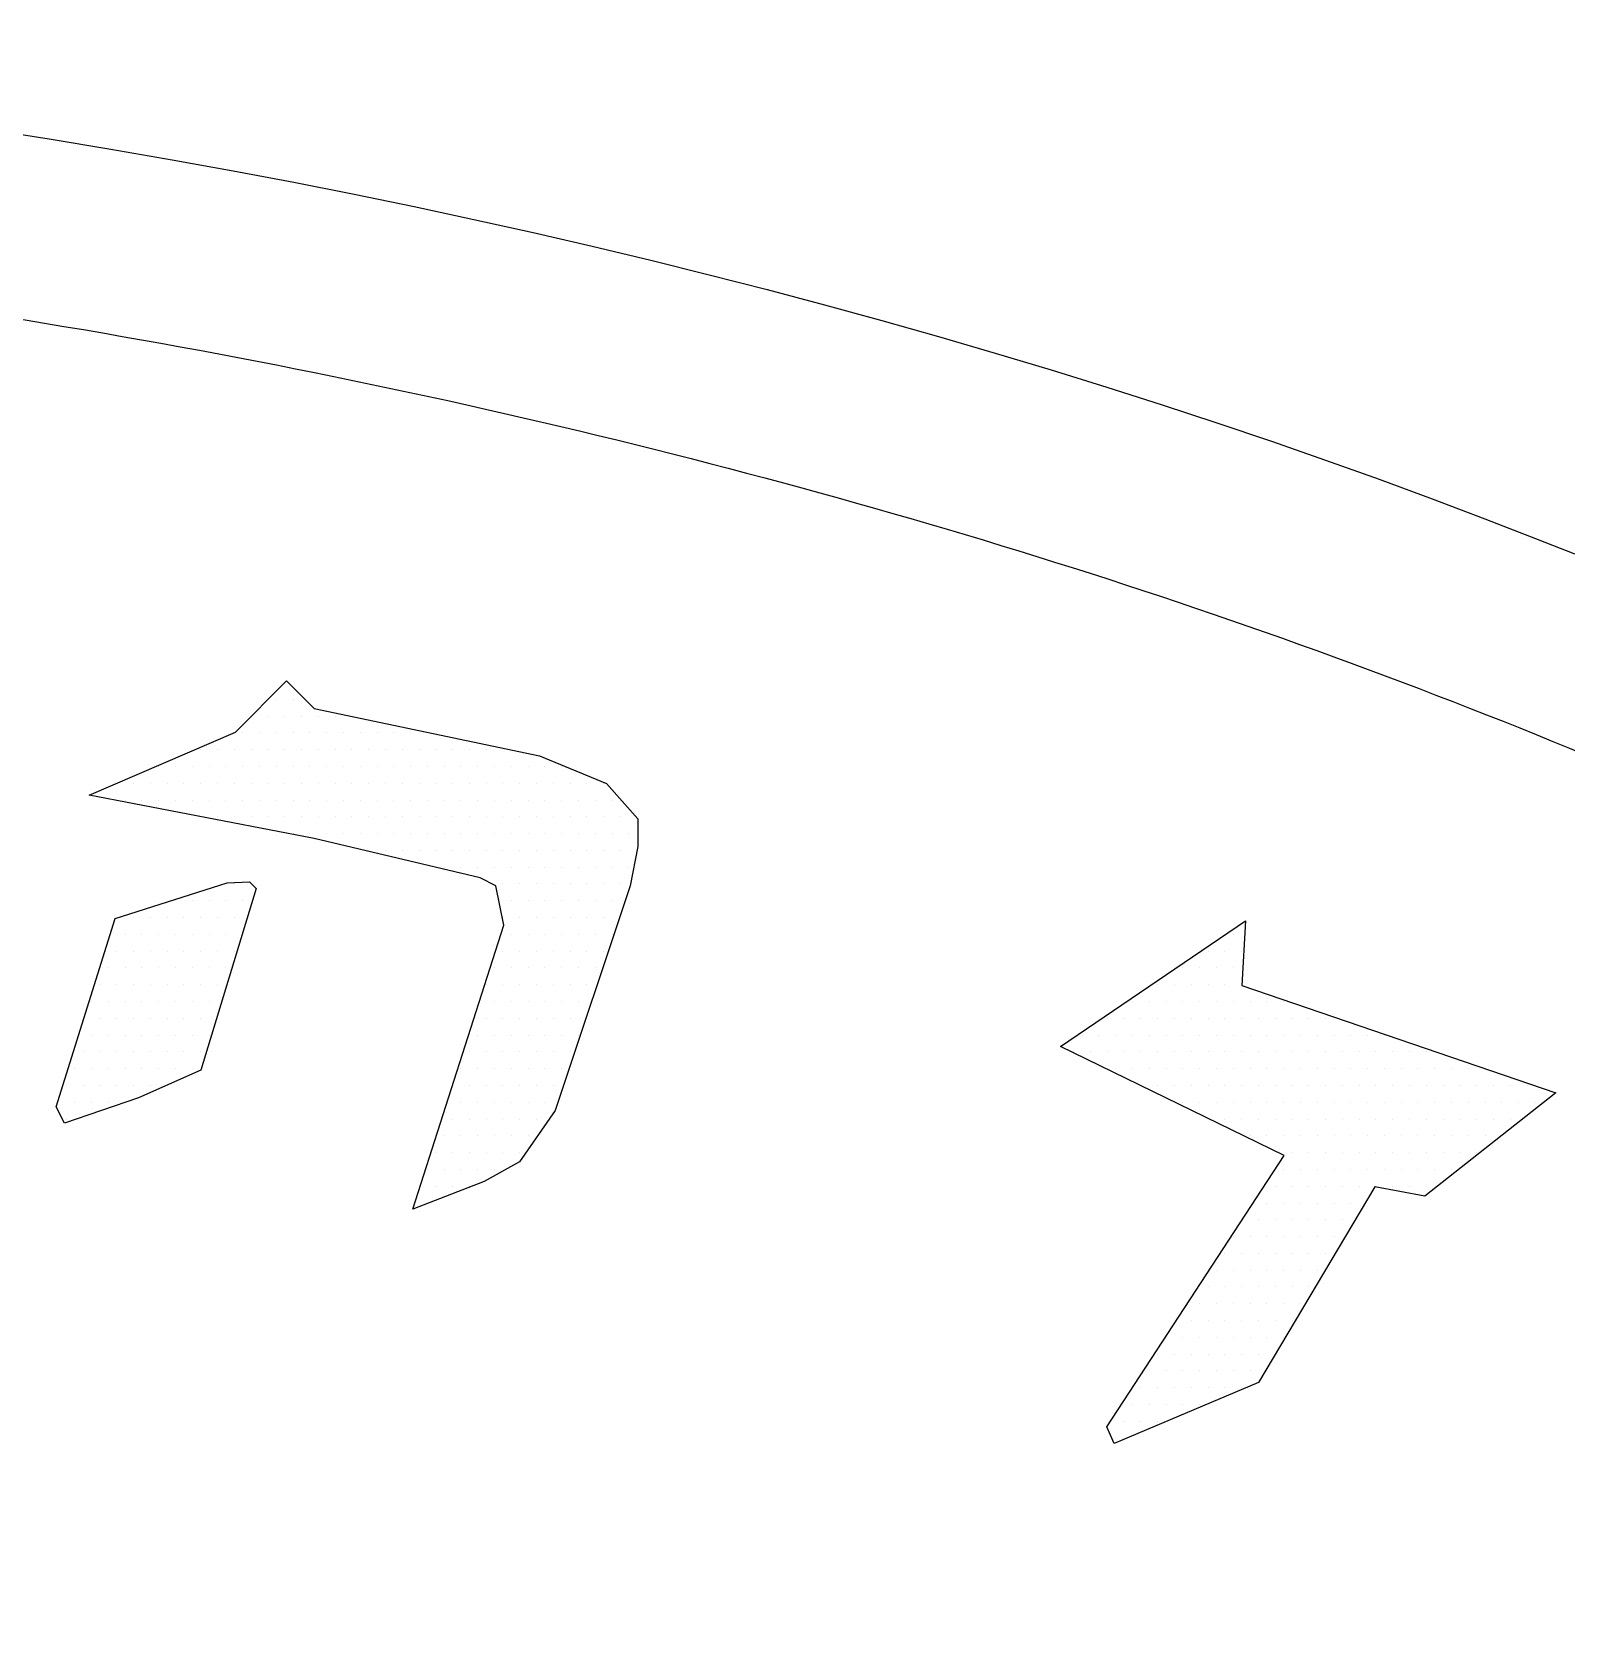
# Model space of a CAD drawing. Extents: x 208781 to 210549, y 749110 to 750610.
# Drawn here: x 209170.12 to 209191.54, y 750524.58 to 750546.76 of the extents above; entities that cross this region are included whole.
import ezdxf

# ---------------------------------------------------------------- set-up
doc = ezdxf.new("R2010")
doc.units = 0
doc.layers.add('_view', color=7, linetype='Continuous')

msp = doc.modelspace()

# ---------------------------------------------------------------- linework, layer by layer
at = {"layer": '_view'}
for p, q in [((209173.536, 750537.445), (209173.536, 750537.445)), ((209173.771, 750537.445), (209173.771, 750537.445)), ((209173.419, 750537.211), (209173.419, 750537.211)), ((209173.654, 750537.211), (209173.654, 750537.211)), ((209173.888, 750537.211), (209173.888, 750537.211)), ((209174.122, 750537.211), (209174.122, 750537.211)), ((209174.357, 750537.211), (209174.357, 750537.211)), ((209173.068, 750536.976), (209173.068, 750536.976)), ((209173.302, 750536.976), (209173.302, 750536.976)), ((209173.536, 750536.976), (209173.536, 750536.976)), ((209173.771, 750536.976), (209173.771, 750536.976)), ((209174.005, 750536.976), (209174.005, 750536.976)), ((209174.24, 750536.976), (209174.24, 750536.976)), ((209174.474, 750536.976), (209174.474, 750536.976)), ((209174.708, 750536.976), (209174.708, 750536.976)), ((209174.943, 750536.976), (209174.943, 750536.976)), ((209175.177, 750536.976), (209175.177, 750536.976)), ((209175.411, 750536.976), (209175.411, 750536.976)), ((209175.646, 750536.976), (209175.646, 750536.976)), ((209172.482, 750536.742), (209172.482, 750536.742)), ((209172.716, 750536.742), (209172.716, 750536.742)), ((209172.95, 750536.742), (209172.95, 750536.742)), ((209173.185, 750536.742), (209173.185, 750536.742)), ((209173.419, 750536.742), (209173.419, 750536.742)), ((209173.654, 750536.742), (209173.654, 750536.742)), ((209173.888, 750536.742), (209173.888, 750536.742)), ((209174.122, 750536.742), (209174.122, 750536.742)), ((209174.357, 750536.742), (209174.357, 750536.742)), ((209174.591, 750536.742), (209174.591, 750536.742)), ((209174.825, 750536.742), (209174.825, 750536.742)), ((209175.06, 750536.742), (209175.06, 750536.742)), ((209175.294, 750536.742), (209175.294, 750536.742)), ((209175.529, 750536.742), (209175.529, 750536.742)), ((209175.763, 750536.742), (209175.763, 750536.742)), ((209175.997, 750536.742), (209175.997, 750536.742)), ((209176.232, 750536.742), (209176.232, 750536.742)), ((209176.466, 750536.742), (209176.466, 750536.742)), ((209176.7, 750536.742), (209176.7, 750536.742)), ((209171.896, 750536.507), (209171.896, 750536.507)), ((209172.13, 750536.507), (209172.13, 750536.507)), ((209172.365, 750536.507), (209172.365, 750536.507)), ((209172.599, 750536.507), (209172.599, 750536.507)), ((209172.833, 750536.507), (209172.833, 750536.507)), ((209173.068, 750536.507), (209173.068, 750536.507)), ((209173.302, 750536.507), (209173.302, 750536.507)), ((209173.536, 750536.507), (209173.536, 750536.507)), ((209173.771, 750536.507), (209173.771, 750536.507)), ((209174.005, 750536.507), (209174.005, 750536.507)), ((209174.24, 750536.507), (209174.24, 750536.507)), ((209174.474, 750536.507), (209174.474, 750536.507)), ((209174.708, 750536.507), (209174.708, 750536.507)), ((209174.943, 750536.507), (209174.943, 750536.507)), ((209175.177, 750536.507), (209175.177, 750536.507)), ((209175.411, 750536.507), (209175.411, 750536.507)), ((209175.646, 750536.507), (209175.646, 750536.507)), ((209175.88, 750536.507), (209175.88, 750536.507)), ((209176.115, 750536.507), (209176.115, 750536.507)), ((209176.349, 750536.507), (209176.349, 750536.507)), ((209176.583, 750536.507), (209176.583, 750536.507)), ((209176.818, 750536.507), (209176.818, 750536.507)), ((209177.052, 750536.507), (209177.052, 750536.507)), ((209177.286, 750536.507), (209177.286, 750536.507)), ((209177.521, 750536.507), (209177.521, 750536.507)), ((209171.31, 750536.273), (209171.31, 750536.273)), ((209171.544, 750536.273), (209171.544, 750536.273)), ((209171.779, 750536.273), (209171.779, 750536.273)), ((209172.013, 750536.273), (209172.013, 750536.273)), ((209172.247, 750536.273), (209172.247, 750536.273)), ((209172.482, 750536.273), (209172.482, 750536.273)), ((209172.716, 750536.273), (209172.716, 750536.273)), ((209172.95, 750536.273), (209172.95, 750536.273)), ((209173.185, 750536.273), (209173.185, 750536.273)), ((209173.419, 750536.273), (209173.419, 750536.273)), ((209173.654, 750536.273), (209173.654, 750536.273)), ((209173.888, 750536.273), (209173.888, 750536.273)), ((209174.122, 750536.273), (209174.122, 750536.273)), ((209174.357, 750536.273), (209174.357, 750536.273)), ((209174.591, 750536.273), (209174.591, 750536.273)), ((209174.825, 750536.273), (209174.825, 750536.273)), ((209175.06, 750536.273), (209175.06, 750536.273)), ((209175.294, 750536.273), (209175.294, 750536.273)), ((209175.529, 750536.273), (209175.529, 750536.273)), ((209175.763, 750536.273), (209175.763, 750536.273)), ((209175.997, 750536.273), (209175.997, 750536.273)), ((209176.232, 750536.273), (209176.232, 750536.273)), ((209176.466, 750536.273), (209176.466, 750536.273)), ((209176.7, 750536.273), (209176.7, 750536.273)), ((209176.935, 750536.273), (209176.935, 750536.273)), ((209177.169, 750536.273), (209177.169, 750536.273)), ((209177.404, 750536.273), (209177.404, 750536.273)), ((209177.638, 750536.273), (209177.638, 750536.273)), ((209177.872, 750536.273), (209177.872, 750536.273)), ((209178.107, 750536.273), (209178.107, 750536.273)), ((209171.427, 750536.039), (209171.427, 750536.039)), ((209171.661, 750536.039), (209171.661, 750536.039)), ((209171.896, 750536.039), (209171.896, 750536.039)), ((209172.13, 750536.039), (209172.13, 750536.039)), ((209172.365, 750536.039), (209172.365, 750536.039)), ((209172.599, 750536.039), (209172.599, 750536.039)), ((209172.833, 750536.039), (209172.833, 750536.039)), ((209173.068, 750536.039), (209173.068, 750536.039)), ((209173.302, 750536.039), (209173.302, 750536.039)), ((209173.536, 750536.039), (209173.536, 750536.039)), ((209173.771, 750536.039), (209173.771, 750536.039)), ((209174.005, 750536.039), (209174.005, 750536.039)), ((209174.24, 750536.039), (209174.24, 750536.039)), ((209174.474, 750536.039), (209174.474, 750536.039)), ((209174.708, 750536.039), (209174.708, 750536.039)), ((209174.943, 750536.039), (209174.943, 750536.039)), ((209175.177, 750536.039), (209175.177, 750536.039)), ((209175.411, 750536.039), (209175.411, 750536.039)), ((209175.646, 750536.039), (209175.646, 750536.039)), ((209175.88, 750536.039), (209175.88, 750536.039)), ((209176.115, 750536.039), (209176.115, 750536.039)), ((209176.349, 750536.039), (209176.349, 750536.039)), ((209176.583, 750536.039), (209176.583, 750536.039)), ((209176.818, 750536.039), (209176.818, 750536.039)), ((209177.052, 750536.039), (209177.052, 750536.039)), ((209177.286, 750536.039), (209177.286, 750536.039)), ((209177.521, 750536.039), (209177.521, 750536.039)), ((209177.755, 750536.039), (209177.755, 750536.039)), ((209177.99, 750536.039), (209177.99, 750536.039)), ((209178.224, 750536.039), (209178.224, 750536.039)), ((209172.716, 750535.804), (209172.716, 750535.804)), ((209172.95, 750535.804), (209172.95, 750535.804)), ((209173.185, 750535.804), (209173.185, 750535.804)), ((209173.419, 750535.804), (209173.419, 750535.804)), ((209173.654, 750535.804), (209173.654, 750535.804)), ((209173.888, 750535.804), (209173.888, 750535.804)), ((209174.122, 750535.804), (209174.122, 750535.804)), ((209174.357, 750535.804), (209174.357, 750535.804)), ((209174.591, 750535.804), (209174.591, 750535.804)), ((209174.825, 750535.804), (209174.825, 750535.804)), ((209175.06, 750535.804), (209175.06, 750535.804)), ((209175.294, 750535.804), (209175.294, 750535.804)), ((209175.529, 750535.804), (209175.529, 750535.804)), ((209175.763, 750535.804), (209175.763, 750535.804)), ((209175.997, 750535.804), (209175.997, 750535.804)), ((209176.232, 750535.804), (209176.232, 750535.804)), ((209176.466, 750535.804), (209176.466, 750535.804)), ((209176.7, 750535.804), (209176.7, 750535.804)), ((209176.935, 750535.804), (209176.935, 750535.804)), ((209177.169, 750535.804), (209177.169, 750535.804)), ((209177.404, 750535.804), (209177.404, 750535.804)), ((209177.638, 750535.804), (209177.638, 750535.804)), ((209177.872, 750535.804), (209177.872, 750535.804)), ((209178.107, 750535.804), (209178.107, 750535.804)), ((209178.341, 750535.804), (209178.341, 750535.804)), ((209173.771, 750535.57), (209173.771, 750535.57)), ((209174.005, 750535.57), (209174.005, 750535.57)), ((209174.24, 750535.57), (209174.24, 750535.57)), ((209174.474, 750535.57), (209174.474, 750535.57)), ((209174.708, 750535.57), (209174.708, 750535.57)), ((209174.943, 750535.57), (209174.943, 750535.57)), ((209175.177, 750535.57), (209175.177, 750535.57)), ((209175.411, 750535.57), (209175.411, 750535.57)), ((209175.646, 750535.57), (209175.646, 750535.57)), ((209175.88, 750535.57), (209175.88, 750535.57)), ((209176.115, 750535.57), (209176.115, 750535.57)), ((209176.349, 750535.57), (209176.349, 750535.57)), ((209176.583, 750535.57), (209176.583, 750535.57)), ((209176.818, 750535.57), (209176.818, 750535.57)), ((209177.052, 750535.57), (209177.052, 750535.57)), ((209177.286, 750535.57), (209177.286, 750535.57)), ((209177.521, 750535.57), (209177.521, 750535.57)), ((209177.755, 750535.57), (209177.755, 750535.57)), ((209177.99, 750535.57), (209177.99, 750535.57)), ((209178.224, 750535.57), (209178.224, 750535.57)), ((209178.458, 750535.57), (209178.458, 750535.57)), ((209174.825, 750535.336), (209174.825, 750535.336)), ((209175.06, 750535.336), (209175.06, 750535.336)), ((209175.294, 750535.336), (209175.294, 750535.336)), ((209175.529, 750535.336), (209175.529, 750535.336)), ((209175.763, 750535.336), (209175.763, 750535.336)), ((209175.997, 750535.336), (209175.997, 750535.336)), ((209176.232, 750535.336), (209176.232, 750535.336)), ((209176.466, 750535.336), (209176.466, 750535.336)), ((209176.7, 750535.336), (209176.7, 750535.336)), ((209176.935, 750535.336), (209176.935, 750535.336)), ((209177.169, 750535.336), (209177.169, 750535.336)), ((209177.404, 750535.336), (209177.404, 750535.336)), ((209177.638, 750535.336), (209177.638, 750535.336)), ((209177.872, 750535.336), (209177.872, 750535.336)), ((209178.107, 750535.336), (209178.107, 750535.336)), ((209178.341, 750535.336), (209178.341, 750535.336)), ((209175.88, 750535.101), (209175.88, 750535.101)), ((209176.115, 750535.101), (209176.115, 750535.101)), ((209176.349, 750535.101), (209176.349, 750535.101)), ((209176.583, 750535.101), (209176.583, 750535.101)), ((209176.818, 750535.101), (209176.818, 750535.101)), ((209177.052, 750535.101), (209177.052, 750535.101)), ((209177.286, 750535.101), (209177.286, 750535.101)), ((209177.521, 750535.101), (209177.521, 750535.101)), ((209177.755, 750535.101), (209177.755, 750535.101)), ((209177.99, 750535.101), (209177.99, 750535.101)), ((209178.224, 750535.101), (209178.224, 750535.101)), ((209178.458, 750535.101), (209178.458, 750535.101)), ((209172.95, 750534.867), (209172.95, 750534.867)), ((209173.185, 750534.867), (209173.185, 750534.867)), ((209176.7, 750534.867), (209176.7, 750534.867)), ((209176.935, 750534.867), (209176.935, 750534.867)), ((209177.169, 750534.867), (209177.169, 750534.867)), ((209177.404, 750534.867), (209177.404, 750534.867)), ((209177.638, 750534.867), (209177.638, 750534.867)), ((209177.872, 750534.867), (209177.872, 750534.867)), ((209178.107, 750534.867), (209178.107, 750534.867)), ((209178.341, 750534.867), (209178.341, 750534.867)), ((209172.13, 750534.632), (209172.13, 750534.632)), ((209172.365, 750534.632), (209172.365, 750534.632)), ((209172.599, 750534.632), (209172.599, 750534.632)), ((209172.833, 750534.632), (209172.833, 750534.632)), ((209173.068, 750534.632), (209173.068, 750534.632)), ((209176.818, 750534.632), (209176.818, 750534.632)), ((209177.052, 750534.632), (209177.052, 750534.632)), ((209177.286, 750534.632), (209177.286, 750534.632)), ((209177.521, 750534.632), (209177.521, 750534.632)), ((209177.755, 750534.632), (209177.755, 750534.632)), ((209177.99, 750534.632), (209177.99, 750534.632)), ((209178.224, 750534.632), (209178.224, 750534.632)), ((209171.544, 750534.398), (209171.544, 750534.398)), ((209171.779, 750534.398), (209171.779, 750534.398)), ((209172.013, 750534.398), (209172.013, 750534.398)), ((209172.247, 750534.398), (209172.247, 750534.398)), ((209172.482, 750534.398), (209172.482, 750534.398)), ((209172.716, 750534.398), (209172.716, 750534.398)), ((209172.95, 750534.398), (209172.95, 750534.398)), ((209176.7, 750534.398), (209176.7, 750534.398)), ((209176.935, 750534.398), (209176.935, 750534.398)), ((209177.169, 750534.398), (209177.169, 750534.398)), ((209177.404, 750534.398), (209177.404, 750534.398)), ((209177.638, 750534.398), (209177.638, 750534.398)), ((209177.872, 750534.398), (209177.872, 750534.398)), ((209178.107, 750534.398), (209178.107, 750534.398)), ((209171.427, 750534.164), (209171.427, 750534.164)), ((209171.661, 750534.164), (209171.661, 750534.164)), ((209171.896, 750534.164), (209171.896, 750534.164)), ((209172.13, 750534.164), (209172.13, 750534.164)), ((209172.365, 750534.164), (209172.365, 750534.164)), ((209172.599, 750534.164), (209172.599, 750534.164)), ((209172.833, 750534.164), (209172.833, 750534.164)), ((209176.818, 750534.164), (209176.818, 750534.164)), ((209177.052, 750534.164), (209177.052, 750534.164)), ((209177.286, 750534.164), (209177.286, 750534.164)), ((209177.521, 750534.164), (209177.521, 750534.164)), ((209177.755, 750534.164), (209177.755, 750534.164)), ((209177.99, 750534.164), (209177.99, 750534.164)), ((209178.224, 750534.164), (209178.224, 750534.164)), ((209186.896, 750534.164), (209186.896, 750534.164)), ((209171.31, 750533.929), (209171.31, 750533.929)), ((209171.544, 750533.929), (209171.544, 750533.929)), ((209171.779, 750533.929), (209171.779, 750533.929)), ((209172.013, 750533.929), (209172.013, 750533.929)), ((209172.247, 750533.929), (209172.247, 750533.929)), ((209172.482, 750533.929), (209172.482, 750533.929)), ((209172.716, 750533.929), (209172.716, 750533.929)), ((209172.95, 750533.929), (209172.95, 750533.929)), ((209176.7, 750533.929), (209176.7, 750533.929)), ((209176.935, 750533.929), (209176.935, 750533.929)), ((209177.169, 750533.929), (209177.169, 750533.929)), ((209177.404, 750533.929), (209177.404, 750533.929)), ((209177.638, 750533.929), (209177.638, 750533.929)), ((209177.872, 750533.929), (209177.872, 750533.929)), ((209178.107, 750533.929), (209178.107, 750533.929)), ((209186.544, 750533.929), (209186.544, 750533.929)), ((209186.779, 750533.929), (209186.779, 750533.929)), ((209187.013, 750533.929), (209187.013, 750533.929)), ((209171.193, 750533.695), (209171.193, 750533.695)), ((209171.427, 750533.695), (209171.427, 750533.695)), ((209171.661, 750533.695), (209171.661, 750533.695)), ((209171.896, 750533.695), (209171.896, 750533.695)), ((209172.13, 750533.695), (209172.13, 750533.695)), ((209172.365, 750533.695), (209172.365, 750533.695)), ((209172.599, 750533.695), (209172.599, 750533.695)), ((209172.833, 750533.695), (209172.833, 750533.695)), ((209176.583, 750533.695), (209176.583, 750533.695)), ((209176.818, 750533.695), (209176.818, 750533.695)), ((209177.052, 750533.695), (209177.052, 750533.695)), ((209177.286, 750533.695), (209177.286, 750533.695)), ((209177.521, 750533.695), (209177.521, 750533.695)), ((209177.755, 750533.695), (209177.755, 750533.695)), ((209177.99, 750533.695), (209177.99, 750533.695)), ((209186.193, 750533.695), (209186.193, 750533.695)), ((209186.427, 750533.695), (209186.427, 750533.695)), ((209186.661, 750533.695), (209186.661, 750533.695)), ((209186.896, 750533.695), (209186.896, 750533.695)), ((209171.075, 750533.461), (209171.075, 750533.461)), ((209171.31, 750533.461), (209171.31, 750533.461)), ((209171.544, 750533.461), (209171.544, 750533.461)), ((209171.779, 750533.461), (209171.779, 750533.461)), ((209172.013, 750533.461), (209172.013, 750533.461)), ((209172.247, 750533.461), (209172.247, 750533.461)), ((209172.482, 750533.461), (209172.482, 750533.461)), ((209172.716, 750533.461), (209172.716, 750533.461)), ((209176.466, 750533.461), (209176.466, 750533.461)), ((209176.7, 750533.461), (209176.7, 750533.461)), ((209176.935, 750533.461), (209176.935, 750533.461)), ((209177.169, 750533.461), (209177.169, 750533.461)), ((209177.404, 750533.461), (209177.404, 750533.461)), ((209177.638, 750533.461), (209177.638, 750533.461)), ((209177.872, 750533.461), (209177.872, 750533.461)), ((209185.841, 750533.461), (209185.841, 750533.461)), ((209186.075, 750533.461), (209186.075, 750533.461)), ((209186.31, 750533.461), (209186.31, 750533.461)), ((209186.544, 750533.461), (209186.544, 750533.461)), ((209186.779, 750533.461), (209186.779, 750533.461)), ((209187.013, 750533.461), (209187.013, 750533.461)), ((209170.958, 750533.226), (209170.958, 750533.226)), ((209171.193, 750533.226), (209171.193, 750533.226)), ((209171.427, 750533.226), (209171.427, 750533.226)), ((209171.661, 750533.226), (209171.661, 750533.226)), ((209171.896, 750533.226), (209171.896, 750533.226)), ((209172.13, 750533.226), (209172.13, 750533.226)), ((209172.365, 750533.226), (209172.365, 750533.226)), ((209172.599, 750533.226), (209172.599, 750533.226)), ((209176.583, 750533.226), (209176.583, 750533.226)), ((209176.818, 750533.226), (209176.818, 750533.226)), ((209177.052, 750533.226), (209177.052, 750533.226)), ((209177.286, 750533.226), (209177.286, 750533.226)), ((209177.521, 750533.226), (209177.521, 750533.226)), ((209177.755, 750533.226), (209177.755, 750533.226)), ((209185.49, 750533.226), (209185.49, 750533.226)), ((209185.724, 750533.226), (209185.724, 750533.226)), ((209185.958, 750533.226), (209185.958, 750533.226)), ((209186.193, 750533.226), (209186.193, 750533.226)), ((209186.427, 750533.226), (209186.427, 750533.226)), ((209186.661, 750533.226), (209186.661, 750533.226)), ((209186.896, 750533.226), (209186.896, 750533.226)), ((209187.13, 750533.226), (209187.13, 750533.226)), ((209187.365, 750533.226), (209187.365, 750533.226)), ((209187.599, 750533.226), (209187.599, 750533.226)), ((209171.075, 750532.992), (209171.075, 750532.992)), ((209171.31, 750532.992), (209171.31, 750532.992)), ((209171.544, 750532.992), (209171.544, 750532.992)), ((209171.779, 750532.992), (209171.779, 750532.992)), ((209172.013, 750532.992), (209172.013, 750532.992)), ((209172.247, 750532.992), (209172.247, 750532.992)), ((209172.482, 750532.992), (209172.482, 750532.992)), ((209176.466, 750532.992), (209176.466, 750532.992)), ((209176.7, 750532.992), (209176.7, 750532.992)), ((209176.935, 750532.992), (209176.935, 750532.992)), ((209177.169, 750532.992), (209177.169, 750532.992)), ((209177.404, 750532.992), (209177.404, 750532.992)), ((209177.638, 750532.992), (209177.638, 750532.992)), ((209185.138, 750532.992), (209185.138, 750532.992)), ((209185.372, 750532.992), (209185.372, 750532.992)), ((209185.607, 750532.992), (209185.607, 750532.992)), ((209185.841, 750532.992), (209185.841, 750532.992)), ((209186.075, 750532.992), (209186.075, 750532.992)), ((209186.31, 750532.992), (209186.31, 750532.992)), ((209186.544, 750532.992), (209186.544, 750532.992)), ((209186.779, 750532.992), (209186.779, 750532.992)), ((209187.013, 750532.992), (209187.013, 750532.992)), ((209187.247, 750532.992), (209187.247, 750532.992)), ((209187.482, 750532.992), (209187.482, 750532.992)), ((209187.716, 750532.992), (209187.716, 750532.992)), ((209187.95, 750532.992), (209187.95, 750532.992)), ((209188.185, 750532.992), (209188.185, 750532.992)), ((209170.958, 750532.757), (209170.958, 750532.757)), ((209171.193, 750532.757), (209171.193, 750532.757)), ((209171.427, 750532.757), (209171.427, 750532.757)), ((209171.661, 750532.757), (209171.661, 750532.757)), ((209171.896, 750532.757), (209171.896, 750532.757)), ((209172.13, 750532.757), (209172.13, 750532.757)), ((209172.365, 750532.757), (209172.365, 750532.757)), ((209172.599, 750532.757), (209172.599, 750532.757)), ((209176.349, 750532.757), (209176.349, 750532.757)), ((209176.583, 750532.757), (209176.583, 750532.757)), ((209176.818, 750532.757), (209176.818, 750532.757)), ((209177.052, 750532.757), (209177.052, 750532.757)), ((209177.286, 750532.757), (209177.286, 750532.757)), ((209177.521, 750532.757), (209177.521, 750532.757)), ((209177.755, 750532.757), (209177.755, 750532.757)), ((209184.786, 750532.757), (209184.786, 750532.757)), ((209185.021, 750532.757), (209185.021, 750532.757)), ((209185.255, 750532.757), (209185.255, 750532.757)), ((209185.49, 750532.757), (209185.49, 750532.757)), ((209185.724, 750532.757), (209185.724, 750532.757)), ((209185.958, 750532.757), (209185.958, 750532.757)), ((209186.193, 750532.757), (209186.193, 750532.757)), ((209186.427, 750532.757), (209186.427, 750532.757)), ((209186.661, 750532.757), (209186.661, 750532.757)), ((209186.896, 750532.757), (209186.896, 750532.757)), ((209187.13, 750532.757), (209187.13, 750532.757)), ((209187.365, 750532.757), (209187.365, 750532.757)), ((209187.599, 750532.757), (209187.599, 750532.757)), ((209187.833, 750532.757), (209187.833, 750532.757)), ((209188.068, 750532.757), (209188.068, 750532.757)), ((209188.302, 750532.757), (209188.302, 750532.757)), ((209188.536, 750532.757), (209188.536, 750532.757)), ((209188.771, 750532.757), (209188.771, 750532.757)), ((209189.005, 750532.757), (209189.005, 750532.757)), ((209170.841, 750532.523), (209170.841, 750532.523)), ((209171.075, 750532.523), (209171.075, 750532.523)), ((209171.31, 750532.523), (209171.31, 750532.523)), ((209171.544, 750532.523), (209171.544, 750532.523)), ((209171.779, 750532.523), (209171.779, 750532.523)), ((209172.013, 750532.523), (209172.013, 750532.523)), ((209172.247, 750532.523), (209172.247, 750532.523)), ((209172.482, 750532.523), (209172.482, 750532.523)), ((209176.232, 750532.523), (209176.232, 750532.523)), ((209176.466, 750532.523), (209176.466, 750532.523)), ((209176.7, 750532.523), (209176.7, 750532.523)), ((209176.935, 750532.523), (209176.935, 750532.523)), ((209177.169, 750532.523), (209177.169, 750532.523)), ((209177.404, 750532.523), (209177.404, 750532.523)), ((209177.638, 750532.523), (209177.638, 750532.523)), ((209184.669, 750532.523), (209184.669, 750532.523)), ((209184.904, 750532.523), (209184.904, 750532.523)), ((209185.138, 750532.523), (209185.138, 750532.523)), ((209185.372, 750532.523), (209185.372, 750532.523)), ((209185.607, 750532.523), (209185.607, 750532.523)), ((209185.841, 750532.523), (209185.841, 750532.523)), ((209186.075, 750532.523), (209186.075, 750532.523)), ((209186.31, 750532.523), (209186.31, 750532.523)), ((209186.544, 750532.523), (209186.544, 750532.523)), ((209186.779, 750532.523), (209186.779, 750532.523)), ((209187.013, 750532.523), (209187.013, 750532.523)), ((209187.247, 750532.523), (209187.247, 750532.523)), ((209187.482, 750532.523), (209187.482, 750532.523)), ((209187.716, 750532.523), (209187.716, 750532.523)), ((209187.95, 750532.523), (209187.95, 750532.523)), ((209188.185, 750532.523), (209188.185, 750532.523)), ((209188.419, 750532.523), (209188.419, 750532.523)), ((209188.654, 750532.523), (209188.654, 750532.523)), ((209188.888, 750532.523), (209188.888, 750532.523)), ((209189.122, 750532.523), (209189.122, 750532.523)), ((209189.357, 750532.523), (209189.357, 750532.523)), ((209189.591, 750532.523), (209189.591, 750532.523)), ((209170.724, 750532.289), (209170.724, 750532.289)), ((209170.958, 750532.289), (209170.958, 750532.289)), ((209171.193, 750532.289), (209171.193, 750532.289)), ((209171.427, 750532.289), (209171.427, 750532.289)), ((209171.661, 750532.289), (209171.661, 750532.289)), ((209171.896, 750532.289), (209171.896, 750532.289)), ((209172.13, 750532.289), (209172.13, 750532.289)), ((209172.365, 750532.289), (209172.365, 750532.289)), ((209176.115, 750532.289), (209176.115, 750532.289)), ((209176.349, 750532.289), (209176.349, 750532.289)), ((209176.583, 750532.289), (209176.583, 750532.289)), ((209176.818, 750532.289), (209176.818, 750532.289)), ((209177.052, 750532.289), (209177.052, 750532.289)), ((209177.286, 750532.289), (209177.286, 750532.289)), ((209177.521, 750532.289), (209177.521, 750532.289)), ((209185.255, 750532.289), (209185.255, 750532.289)), ((209185.49, 750532.289), (209185.49, 750532.289)), ((209185.724, 750532.289), (209185.724, 750532.289)), ((209185.958, 750532.289), (209185.958, 750532.289)), ((209186.193, 750532.289), (209186.193, 750532.289)), ((209186.427, 750532.289), (209186.427, 750532.289)), ((209186.661, 750532.289), (209186.661, 750532.289)), ((209186.896, 750532.289), (209186.896, 750532.289)), ((209187.13, 750532.289), (209187.13, 750532.289)), ((209187.365, 750532.289), (209187.365, 750532.289)), ((209187.599, 750532.289), (209187.599, 750532.289)), ((209187.833, 750532.289), (209187.833, 750532.289)), ((209188.068, 750532.289), (209188.068, 750532.289)), ((209188.302, 750532.289), (209188.302, 750532.289)), ((209188.536, 750532.289), (209188.536, 750532.289)), ((209188.771, 750532.289), (209188.771, 750532.289)), ((209189.005, 750532.289), (209189.005, 750532.289)), ((209189.24, 750532.289), (209189.24, 750532.289)), ((209189.474, 750532.289), (209189.474, 750532.289)), ((209189.708, 750532.289), (209189.708, 750532.289)), ((209189.943, 750532.289), (209189.943, 750532.289)), ((209190.177, 750532.289), (209190.177, 750532.289)), ((209190.411, 750532.289), (209190.411, 750532.289)), ((209170.607, 750532.054), (209170.607, 750532.054)), ((209170.841, 750532.054), (209170.841, 750532.054)), ((209171.075, 750532.054), (209171.075, 750532.054)), ((209171.31, 750532.054), (209171.31, 750532.054)), ((209171.544, 750532.054), (209171.544, 750532.054)), ((209171.779, 750532.054), (209171.779, 750532.054)), ((209176.232, 750532.054), (209176.232, 750532.054)), ((209176.466, 750532.054), (209176.466, 750532.054)), ((209176.7, 750532.054), (209176.7, 750532.054)), ((209176.935, 750532.054), (209176.935, 750532.054)), ((209177.169, 750532.054), (209177.169, 750532.054)), ((209177.404, 750532.054), (209177.404, 750532.054)), ((209185.607, 750532.054), (209185.607, 750532.054)), ((209185.841, 750532.054), (209185.841, 750532.054)), ((209186.075, 750532.054), (209186.075, 750532.054)), ((209186.31, 750532.054), (209186.31, 750532.054)), ((209186.544, 750532.054), (209186.544, 750532.054)), ((209186.779, 750532.054), (209186.779, 750532.054)), ((209187.013, 750532.054), (209187.013, 750532.054)), ((209187.247, 750532.054), (209187.247, 750532.054)), ((209187.482, 750532.054), (209187.482, 750532.054)), ((209187.716, 750532.054), (209187.716, 750532.054)), ((209187.95, 750532.054), (209187.95, 750532.054)), ((209188.185, 750532.054), (209188.185, 750532.054)), ((209188.419, 750532.054), (209188.419, 750532.054)), ((209188.654, 750532.054), (209188.654, 750532.054)), ((209188.888, 750532.054), (209188.888, 750532.054)), ((209189.122, 750532.054), (209189.122, 750532.054)), ((209189.357, 750532.054), (209189.357, 750532.054)), ((209189.591, 750532.054), (209189.591, 750532.054)), ((209189.825, 750532.054), (209189.825, 750532.054)), ((209190.06, 750532.054), (209190.06, 750532.054)), ((209190.294, 750532.054), (209190.294, 750532.054)), ((209190.529, 750532.054), (209190.529, 750532.054)), ((209190.763, 750532.054), (209190.763, 750532.054)), ((209190.997, 750532.054), (209190.997, 750532.054)), ((209170.49, 750531.82), (209170.49, 750531.82)), ((209170.724, 750531.82), (209170.724, 750531.82)), ((209170.958, 750531.82), (209170.958, 750531.82)), ((209171.193, 750531.82), (209171.193, 750531.82)), ((209171.427, 750531.82), (209171.427, 750531.82)), ((209176.115, 750531.82), (209176.115, 750531.82)), ((209176.349, 750531.82), (209176.349, 750531.82)), ((209176.583, 750531.82), (209176.583, 750531.82)), ((209176.818, 750531.82), (209176.818, 750531.82)), ((209177.052, 750531.82), (209177.052, 750531.82)), ((209177.286, 750531.82), (209177.286, 750531.82)), ((209186.193, 750531.82), (209186.193, 750531.82)), ((209186.427, 750531.82), (209186.427, 750531.82)), ((209186.661, 750531.82), (209186.661, 750531.82)), ((209186.896, 750531.82), (209186.896, 750531.82)), ((209187.13, 750531.82), (209187.13, 750531.82)), ((209187.365, 750531.82), (209187.365, 750531.82)), ((209187.599, 750531.82), (209187.599, 750531.82)), ((209187.833, 750531.82), (209187.833, 750531.82)), ((209188.068, 750531.82), (209188.068, 750531.82)), ((209188.302, 750531.82), (209188.302, 750531.82)), ((209188.536, 750531.82), (209188.536, 750531.82)), ((209188.771, 750531.82), (209188.771, 750531.82)), ((209189.005, 750531.82), (209189.005, 750531.82)), ((209189.24, 750531.82), (209189.24, 750531.82)), ((209189.474, 750531.82), (209189.474, 750531.82)), ((209189.708, 750531.82), (209189.708, 750531.82)), ((209189.943, 750531.82), (209189.943, 750531.82)), ((209190.177, 750531.82), (209190.177, 750531.82)), ((209190.411, 750531.82), (209190.411, 750531.82)), ((209190.646, 750531.82), (209190.646, 750531.82)), ((209190.88, 750531.82), (209190.88, 750531.82)), ((209191.115, 750531.82), (209191.115, 750531.82)), ((209170.607, 750531.586), (209170.607, 750531.586)), ((209175.997, 750531.586), (209175.997, 750531.586)), ((209176.232, 750531.586), (209176.232, 750531.586)), ((209176.466, 750531.586), (209176.466, 750531.586)), ((209176.7, 750531.586), (209176.7, 750531.586)), ((209176.935, 750531.586), (209176.935, 750531.586)), ((209177.169, 750531.586), (209177.169, 750531.586)), ((209186.779, 750531.586), (209186.779, 750531.586)), ((209187.013, 750531.586), (209187.013, 750531.586)), ((209187.247, 750531.586), (209187.247, 750531.586)), ((209187.482, 750531.586), (209187.482, 750531.586)), ((209187.716, 750531.586), (209187.716, 750531.586)), ((209187.95, 750531.586), (209187.95, 750531.586)), ((209188.185, 750531.586), (209188.185, 750531.586)), ((209188.419, 750531.586), (209188.419, 750531.586)), ((209188.654, 750531.586), (209188.654, 750531.586)), ((209188.888, 750531.586), (209188.888, 750531.586)), ((209189.122, 750531.586), (209189.122, 750531.586)), ((209189.357, 750531.586), (209189.357, 750531.586)), ((209189.591, 750531.586), (209189.591, 750531.586)), ((209189.825, 750531.586), (209189.825, 750531.586)), ((209190.06, 750531.586), (209190.06, 750531.586)), ((209190.294, 750531.586), (209190.294, 750531.586)), ((209190.529, 750531.586), (209190.529, 750531.586)), ((209190.763, 750531.586), (209190.763, 750531.586)), ((209175.88, 750531.351), (209175.88, 750531.351)), ((209176.115, 750531.351), (209176.115, 750531.351)), ((209176.349, 750531.351), (209176.349, 750531.351)), ((209176.583, 750531.351), (209176.583, 750531.351)), ((209176.818, 750531.351), (209176.818, 750531.351)), ((209177.052, 750531.351), (209177.052, 750531.351)), ((209187.13, 750531.351), (209187.13, 750531.351)), ((209187.365, 750531.351), (209187.365, 750531.351)), ((209187.599, 750531.351), (209187.599, 750531.351)), ((209187.833, 750531.351), (209187.833, 750531.351)), ((209188.068, 750531.351), (209188.068, 750531.351)), ((209188.302, 750531.351), (209188.302, 750531.351)), ((209188.536, 750531.351), (209188.536, 750531.351)), ((209188.771, 750531.351), (209188.771, 750531.351)), ((209189.005, 750531.351), (209189.005, 750531.351)), ((209189.24, 750531.351), (209189.24, 750531.351)), ((209189.474, 750531.351), (209189.474, 750531.351)), ((209189.708, 750531.351), (209189.708, 750531.351)), ((209189.943, 750531.351), (209189.943, 750531.351)), ((209190.177, 750531.351), (209190.177, 750531.351)), ((209190.411, 750531.351), (209190.411, 750531.351)), ((209175.763, 750531.117), (209175.763, 750531.117)), ((209175.997, 750531.117), (209175.997, 750531.117)), ((209176.232, 750531.117), (209176.232, 750531.117)), ((209176.466, 750531.117), (209176.466, 750531.117)), ((209176.7, 750531.117), (209176.7, 750531.117)), ((209176.935, 750531.117), (209176.935, 750531.117)), ((209187.716, 750531.117), (209187.716, 750531.117)), ((209187.95, 750531.117), (209187.95, 750531.117)), ((209188.185, 750531.117), (209188.185, 750531.117)), ((209188.419, 750531.117), (209188.419, 750531.117)), ((209188.654, 750531.117), (209188.654, 750531.117)), ((209188.888, 750531.117), (209188.888, 750531.117)), ((209189.122, 750531.117), (209189.122, 750531.117)), ((209189.357, 750531.117), (209189.357, 750531.117)), ((209189.591, 750531.117), (209189.591, 750531.117)), ((209189.825, 750531.117), (209189.825, 750531.117)), ((209190.06, 750531.117), (209190.06, 750531.117)), ((209190.294, 750531.117), (209190.294, 750531.117)), ((209175.646, 750530.882), (209175.646, 750530.882)), ((209175.88, 750530.882), (209175.88, 750530.882)), ((209176.115, 750530.882), (209176.115, 750530.882)), ((209176.349, 750530.882), (209176.349, 750530.882)), ((209176.583, 750530.882), (209176.583, 750530.882)), ((209187.599, 750530.882), (209187.599, 750530.882)), ((209187.833, 750530.882), (209187.833, 750530.882)), ((209188.068, 750530.882), (209188.068, 750530.882)), ((209188.302, 750530.882), (209188.302, 750530.882)), ((209188.536, 750530.882), (209188.536, 750530.882)), ((209188.771, 750530.882), (209188.771, 750530.882)), ((209189.005, 750530.882), (209189.005, 750530.882)), ((209189.24, 750530.882), (209189.24, 750530.882)), ((209189.474, 750530.882), (209189.474, 750530.882)), ((209189.708, 750530.882), (209189.708, 750530.882)), ((209189.943, 750530.882), (209189.943, 750530.882)), ((209175.763, 750530.648), (209175.763, 750530.648)), ((209175.997, 750530.648), (209175.997, 750530.648)), ((209176.232, 750530.648), (209176.232, 750530.648)), ((209187.482, 750530.648), (209187.482, 750530.648)), ((209187.716, 750530.648), (209187.716, 750530.648)), ((209187.95, 750530.648), (209187.95, 750530.648)), ((209188.185, 750530.648), (209188.185, 750530.648)), ((209188.419, 750530.648), (209188.419, 750530.648)), ((209188.654, 750530.648), (209188.654, 750530.648)), ((209188.888, 750530.648), (209188.888, 750530.648)), ((209189.122, 750530.648), (209189.122, 750530.648)), ((209189.357, 750530.648), (209189.357, 750530.648)), ((209189.591, 750530.648), (209189.591, 750530.648)), ((209175.646, 750530.414), (209175.646, 750530.414)), ((209187.365, 750530.414), (209187.365, 750530.414)), ((209187.599, 750530.414), (209187.599, 750530.414)), ((209187.833, 750530.414), (209187.833, 750530.414)), ((209188.068, 750530.414), (209188.068, 750530.414)), ((209188.302, 750530.414), (209188.302, 750530.414)), ((209188.536, 750530.414), (209188.536, 750530.414)), ((209187.247, 750530.179), (209187.247, 750530.179)), ((209187.482, 750530.179), (209187.482, 750530.179)), ((209187.716, 750530.179), (209187.716, 750530.179)), ((209187.95, 750530.179), (209187.95, 750530.179)), ((209188.185, 750530.179), (209188.185, 750530.179)), ((209188.419, 750530.179), (209188.419, 750530.179)), ((209186.896, 750529.945), (209186.896, 750529.945)), ((209187.13, 750529.945), (209187.13, 750529.945)), ((209187.365, 750529.945), (209187.365, 750529.945)), ((209187.599, 750529.945), (209187.599, 750529.945)), ((209187.833, 750529.945), (209187.833, 750529.945)), ((209188.068, 750529.945), (209188.068, 750529.945)), ((209188.302, 750529.945), (209188.302, 750529.945)), ((209186.779, 750529.711), (209186.779, 750529.711)), ((209187.013, 750529.711), (209187.013, 750529.711)), ((209187.247, 750529.711), (209187.247, 750529.711)), ((209187.482, 750529.711), (209187.482, 750529.711)), ((209187.716, 750529.711), (209187.716, 750529.711)), ((209187.95, 750529.711), (209187.95, 750529.711)), ((209188.185, 750529.711), (209188.185, 750529.711)), ((209186.661, 750529.476), (209186.661, 750529.476)), ((209186.896, 750529.476), (209186.896, 750529.476)), ((209187.13, 750529.476), (209187.13, 750529.476)), ((209187.365, 750529.476), (209187.365, 750529.476)), ((209187.599, 750529.476), (209187.599, 750529.476)), ((209187.833, 750529.476), (209187.833, 750529.476)), ((209188.068, 750529.476), (209188.068, 750529.476)), ((209186.544, 750529.242), (209186.544, 750529.242)), ((209186.779, 750529.242), (209186.779, 750529.242)), ((209187.013, 750529.242), (209187.013, 750529.242)), ((209187.247, 750529.242), (209187.247, 750529.242)), ((209187.482, 750529.242), (209187.482, 750529.242)), ((209187.716, 750529.242), (209187.716, 750529.242)), ((209187.95, 750529.242), (209187.95, 750529.242)), ((209186.427, 750529.007), (209186.427, 750529.007)), ((209186.661, 750529.007), (209186.661, 750529.007)), ((209186.896, 750529.007), (209186.896, 750529.007)), ((209187.13, 750529.007), (209187.13, 750529.007)), ((209187.365, 750529.007), (209187.365, 750529.007)), ((209187.599, 750529.007), (209187.599, 750529.007)), ((209187.833, 750529.007), (209187.833, 750529.007)), ((209186.31, 750528.773), (209186.31, 750528.773)), ((209186.544, 750528.773), (209186.544, 750528.773)), ((209186.779, 750528.773), (209186.779, 750528.773)), ((209187.013, 750528.773), (209187.013, 750528.773)), ((209187.247, 750528.773), (209187.247, 750528.773)), ((209187.482, 750528.773), (209187.482, 750528.773)), ((209187.716, 750528.773), (209187.716, 750528.773)), ((209185.958, 750528.539), (209185.958, 750528.539)), ((209186.193, 750528.539), (209186.193, 750528.539)), ((209186.427, 750528.539), (209186.427, 750528.539)), ((209186.661, 750528.539), (209186.661, 750528.539)), ((209186.896, 750528.539), (209186.896, 750528.539)), ((209187.13, 750528.539), (209187.13, 750528.539)), ((209187.365, 750528.539), (209187.365, 750528.539)), ((209187.599, 750528.539), (209187.599, 750528.539)), ((209185.841, 750528.304), (209185.841, 750528.304)), ((209186.075, 750528.304), (209186.075, 750528.304)), ((209186.31, 750528.304), (209186.31, 750528.304)), ((209186.544, 750528.304), (209186.544, 750528.304)), ((209186.779, 750528.304), (209186.779, 750528.304)), ((209187.013, 750528.304), (209187.013, 750528.304)), ((209187.247, 750528.304), (209187.247, 750528.304)), ((209185.724, 750528.07), (209185.724, 750528.07)), ((209185.958, 750528.07), (209185.958, 750528.07)), ((209186.193, 750528.07), (209186.193, 750528.07)), ((209186.427, 750528.07), (209186.427, 750528.07)), ((209186.661, 750528.07), (209186.661, 750528.07)), ((209186.896, 750528.07), (209186.896, 750528.07)), ((209187.13, 750528.07), (209187.13, 750528.07)), ((209185.607, 750527.836), (209185.607, 750527.836)), ((209185.841, 750527.836), (209185.841, 750527.836)), ((209186.075, 750527.836), (209186.075, 750527.836)), ((209186.31, 750527.836), (209186.31, 750527.836)), ((209186.544, 750527.836), (209186.544, 750527.836)), ((209186.779, 750527.836), (209186.779, 750527.836)), ((209187.013, 750527.836), (209187.013, 750527.836)), ((209185.49, 750527.601), (209185.49, 750527.601)), ((209185.724, 750527.601), (209185.724, 750527.601)), ((209185.958, 750527.601), (209185.958, 750527.601)), ((209186.193, 750527.601), (209186.193, 750527.601)), ((209186.427, 750527.601), (209186.427, 750527.601)), ((209185.372, 750527.367), (209185.372, 750527.367)), ((209185.607, 750527.367), (209185.607, 750527.367)), ((209185.841, 750527.367), (209185.841, 750527.367)), ((209185.255, 750527.132), (209185.255, 750527.132))]:
    msp.add_line(p, q, dxfattribs=at)
for points in [[(209170.926, 750536.107), (209172.965, 750536.988), (209173.681, 750537.704), (209174.067, 750537.318), (209177.209, 750536.658), (209178.146, 750536.272), (209178.586, 750535.777), (209178.586, 750535.392), (209178.476, 750534.841), (209177.429, 750531.703), (209176.933, 750530.987), (209176.437, 750530.712), (209175.445, 750530.327), (209176.713, 750534.29), (209176.602, 750534.841), (209176.382, 750534.951), (209174.067, 750535.502)], [(209173.255, 750534.806), (209172.481, 750532.27), (209171.615, 750531.884), (209170.578, 750531.528), (209170.465, 750531.756), (209171.287, 750534.386), (209172.853, 750534.883), (209173.162, 750534.898)], [(209184.485, 750532.598), (209187.065, 750534.351), (209187.014, 750533.449), (209191.399, 750531.954), (209189.568, 750530.511), (209188.871, 750530.64), (209187.246, 750527.908), (209185.234, 750527.058), (209185.13, 750527.29), (209187.607, 750531.078)]]:
    msp.add_lwpolyline(points, close=True, dxfattribs=at)
msp.add_ellipse((209151.427, 750503.621), major_axis=(-72.325, 0), ratio=0.596491, dxfattribs=at)
msp.add_open_spline([(209081.64, 750503.621), (209081.64, 750500.487), (209082.274, 750497.349), (209084.829, 750491.17), (209086.754, 750488.131), (209091.85, 750482.343), (209095.021, 750479.598), (209102.441, 750474.608), (209106.688, 750472.363), (209116.004, 750468.533), (209121.071, 750466.948), (209131.718, 750464.545), (209137.296, 750463.728), (209148.627, 750462.914), (209154.378, 750462.917), (209167.284, 750463.861), (209174.38, 750465.064), (209187.585, 750468.687), (209193.691, 750471.108), (209204.309, 750476.895), (209208.817, 750480.26), (209215.209, 750486.9), (209217.415, 750490.084), (209220.383, 750496.58), (209221.15, 750499.89), (209221.271, 750506.505), (209220.626, 750509.818), (209217.902, 750516.335), (209215.819, 750519.538), (209210.272, 750525.603), (209206.808, 750528.462), (209198.71, 750533.599), (209194.078, 750535.877), (209183.955, 750539.671), (209178.465, 750541.187), (209167.001, 750543.346), (209161.028, 750543.989), (209148.997, 750544.353), (209142.942, 750544.074), (209131.157, 750542.616), (209125.429, 750541.436), (209114.685, 750538.264), (209109.671, 750536.271), (209100.696, 750531.623), (209096.736, 750528.97), (209090.127, 750523.217), (209087.48, 750520.12), (209083.622, 750513.727), (209082.408, 750510.437), (209081.729, 750505.965), (209081.64, 750504.793), (209081.64, 750503.621)], degree=3, knots=[0, 0, 0, 0, 0.241824, 0.241824, 0.483649, 0.483649, 0.725473, 0.725473, 0.967297, 0.967297, 1.209121, 1.209121, 1.450946, 1.450946, 1.69277, 1.69277, 2.001959, 2.001959, 2.311147, 2.311147, 2.620336, 2.620336, 2.875511, 2.875511, 3.130686, 3.130686, 3.385861, 3.385861, 3.641036, 3.641036, 3.896211, 3.896211, 4.151386, 4.151386, 4.406561, 4.406561, 4.661736, 4.661736, 4.916911, 4.916911, 5.172086, 5.172086, 5.427261, 5.427261, 5.682436, 5.682436, 5.937611, 5.937611, 6.192786, 6.192786, 6.283185, 6.283185, 6.283185, 6.283185], dxfattribs=at)

doc.saveas('drawing.dxf')
